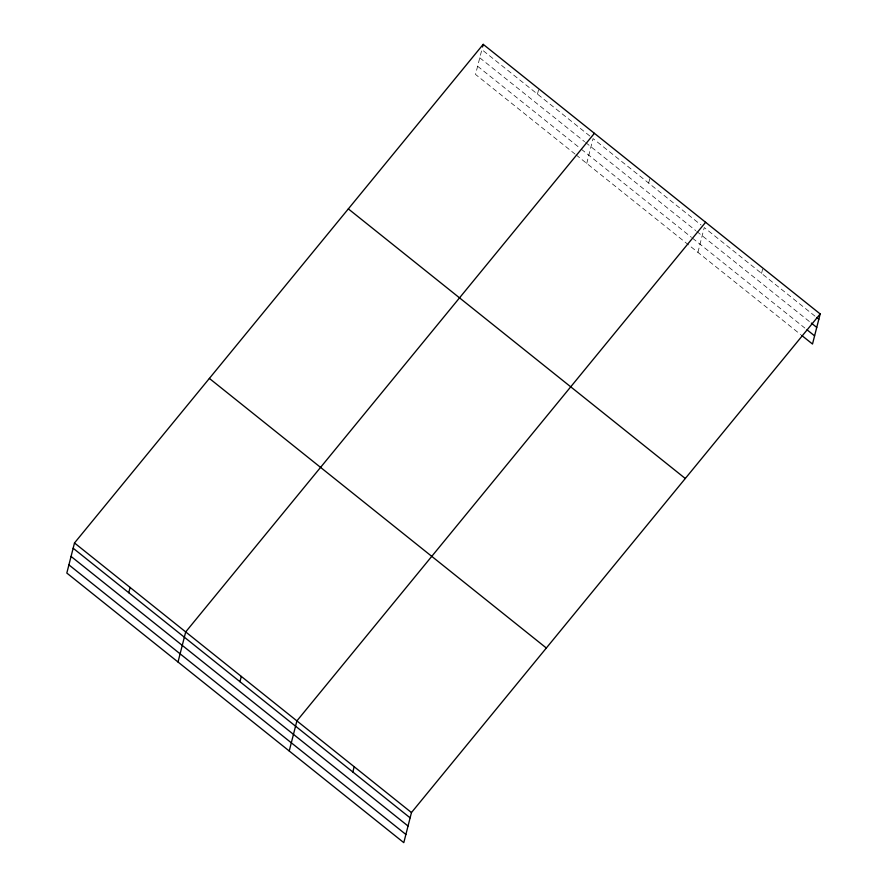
<?xml version="1.0" encoding="UTF-8"?>
<svg xmlns="http://www.w3.org/2000/svg" width="887" height="887" viewBox="0 0 887 887"><rect width="100%" height="100%" fill="white"/><g stroke="black" fill="none" stroke-linecap="round" stroke-linejoin="round"><path stroke-width="0.67" stroke-dasharray="4.43 3.33" d="M537.467 94.111L538.808 88.833M586.739 163.408L593.059 138.594L701.052 224.999M648.663 183.077L650.005 177.799M697.936 252.374L704.256 227.56L815.585 316.626M761.545 273.396L762.887 268.118M589.855 136.021L481.863 49.628L475.532 74.441L574.976 154.005M479.778 57.821L584.555 141.654M585.631 142.508L695.763 230.62M696.827 231.474L810.252 322.225M477.627 66.259L580.264 148.373M581.34 149.238L691.472 237.339M692.536 238.204L804.864 328.068M576.04 154.859L800.617 334.532"/><path stroke-width="1.33" d="M74.497 542.966L66.824 573.057L403.796 842.65L411.468 812.559L820.176 313.943L483.204 44.35L74.497 542.966L411.468 812.559M128.748 592.716L130.101 587.449M178.021 662.024L185.693 631.932L594.401 133.316M239.956 681.682L241.297 676.415M289.229 750.99L296.89 720.898L705.608 222.282M482.539 46.989L483.204 44.35M352.838 772L354.179 766.723M820.176 313.943L812.503 344.034L801.693 335.397M816.672 317.491L818.834 319.22M811.339 323.09L816.739 327.414M807.026 329.798L814.588 335.851M348.336 208.888L685.296 478.492M209.365 378.416L546.337 648.02M73.155 548.233L410.116 817.836M71.06 556.426L408.031 826.019M68.909 564.864L405.88 834.456"/></g></svg>
